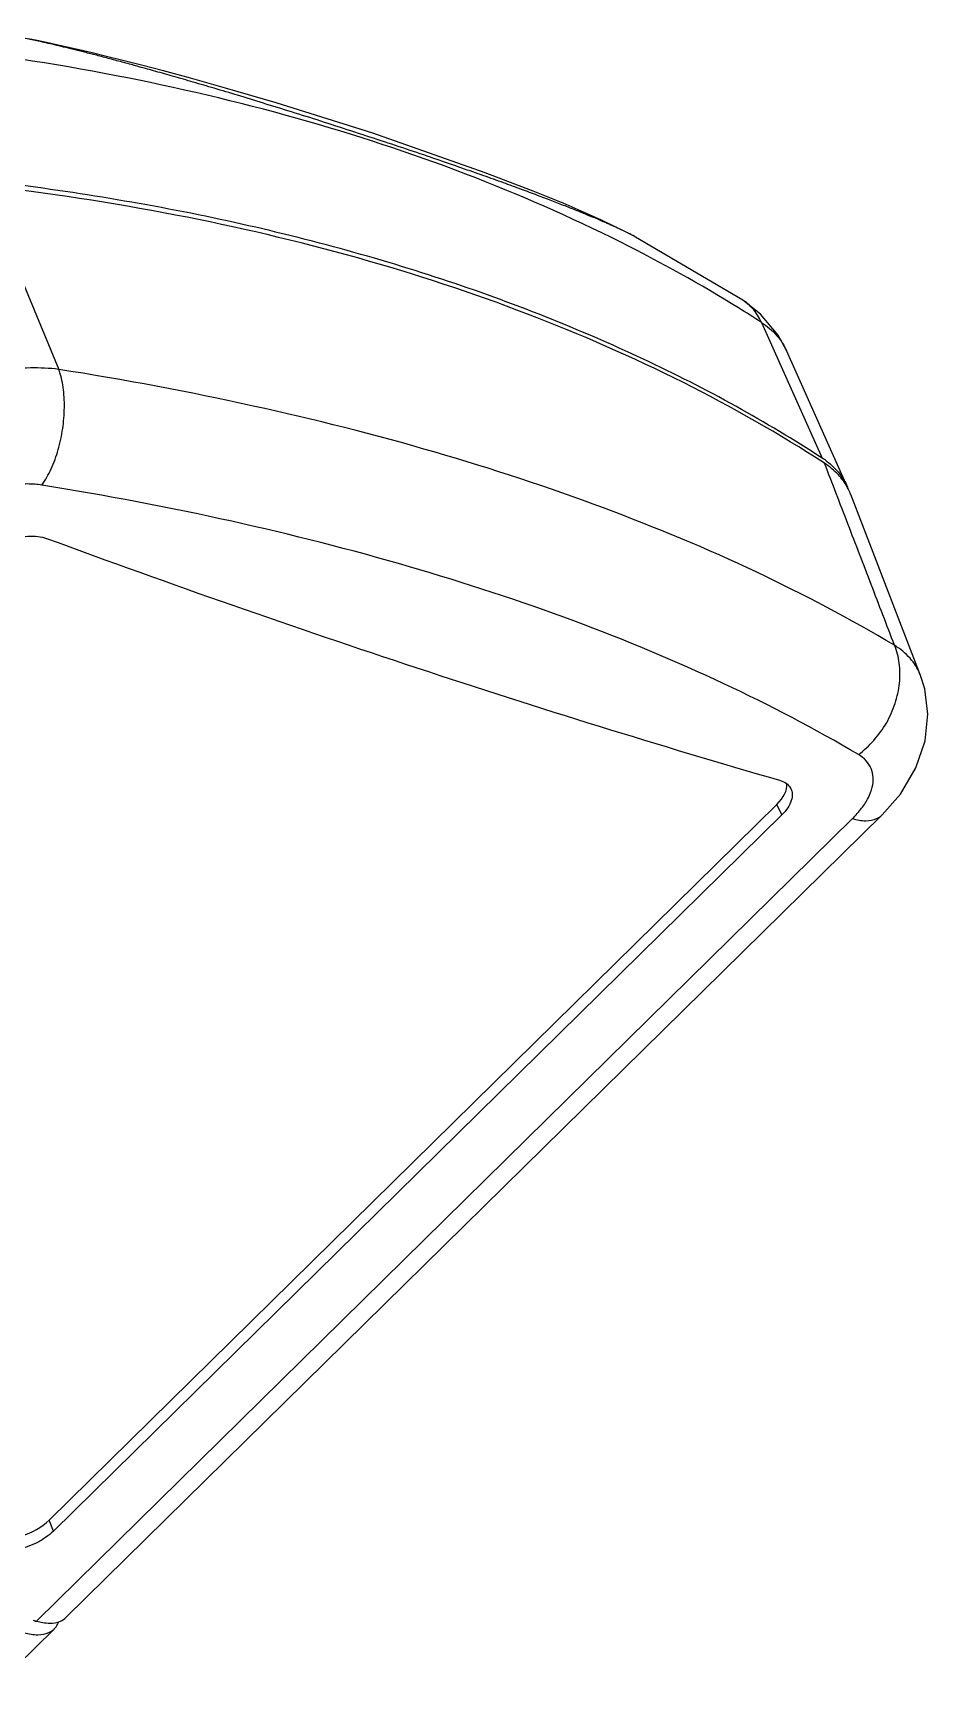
# Model space of a CAD drawing. Header units: millimetres. Extents: x 1786 to 2940, y -3417 to -1928.
# Drawn here: x 1979.3 to 2043.3, y -3250 to -3131.4 of the extents above; entities that cross this region are included whole.
import ezdxf

# ---------------------------------------------------------------- set-up
doc = ezdxf.new("R2010")
doc.units = ezdxf.units.MM

# ---------------------------------------------------------------- blocks, each defined once
blk = doc.blocks.new('*u5')
at = {"color": 7, "linetype": 'Continuous'}
for p, q in [((-36.27, 31.88, 0), (-40.77, 27.45, 0)), ((-41.61, 26.62, 0), (-99.99, -30.79, 0)), ((-39.5, 26.89, 0), (-97.88, -30.53, 0)), ((-39.27, 26.82, 0), (-39.32, 26.84, 0)), ((-92.83, -30.81, 0), (-40.72, 20.44, 0)), ((-40.72, 20.44, 0), (-40.41, 19.67, 0)), ((-40.41, 19.67, 0), (-92.47, -31.54, 0)), ((-92.83, -30.81, 0), (-92.47, -31.54, 0)), ((-102.74, -40.78, 0), (-97.75, -53.73, 0)), ((-97.5, -54.3, 0), (-93.15, -64.03, 0)), ((-91.36, -66.03, 0), (-95.71, -56.32, 0)), ((-35.65, -75.83, 0), (-41.1, -62.67, 0)), ((-93.15, -64.02, 0), (-92.56, -65.11, 0)), ((-90.04, -67.62, 0), (-90.03, -67.62, 0)), ((-90.03, -67.62, 0), (-82.36, -72.14, 0))]:
    blk.add_line(p, q, dxfattribs=at)
at = {"color": 7, "linetype": 'Continuous', "elevation": 0}
for points in [[(-99.99, -30.79), (-101.3, -32.29), (-102.41, -34.16), (-103.07, -36.09), (-103.26, -38), (-103.04, -39.81), (-102.73, -40.78)], [(-92.56, -65.11), (-91.3, -66.62), (-90.04, -67.62)], [(-82.36, -72.14), (-82.22, -72.22), (-81.6, -72.53), (-80.81, -72.92), (-79.87, -73.37), (-78.69, -73.89), (-77.17, -74.55), (-75.04, -75.42), (-71.6, -76.74), (-63.56, -79.56), (-56.65, -81.74), (-53.02, -82.8), (-50.51, -83.5), (-48.58, -84.02), (-47.01, -84.43), (-45.67, -84.77), (-44.51, -85.06), (-43.48, -85.31), (-42.56, -85.53), (-41.71, -85.72), (-40.94, -85.9), (-40.22, -86.05), (-39.55, -86.19), (-38.92, -86.32)]]:
    blk.add_lwpolyline(points, dxfattribs=at)
at = {"color": 7, "linetype": 'Continuous'}
for centre, radius, start, end in [((-41.51, 19.63, 0), 7.54, 74.05, 74.5128), ((-41.47, 19.76, 0), 7.4, 73.5731, 74.0552), ((-40.94, 21.55, 0), 5.53, 73.0284, 73.6468), ((-93.85, -52.23, 0), 4.17, 201.0174, 206.9767), ((-93.86, -52.23, 0), 4.16, 206.995, 209.5883), ((-93.63, -52.57, 0), 4.24, 201.9983, 204.1747), ((-92.61, -51.54, 0), 5.7, 233.3103, 237.0334), ((-37.04, 17.93, 0), 100, 237.0952, 238.2088)]:
    blk.add_arc(centre, radius, start, end, dxfattribs=at)
for centre, major_axis, ratio, start_param, end_param in [((-38.29, 18.96, 0), (2.77, 1.15), 0.590854, 0.598958, 2.168536), ((-90.34, -32.24, 0), (2.77, 1.15), 0.589516, 8.453858, 9.219086), ((202.39, -627.38, 0), (-584.5, 561.15), 0.434124, -0.782719, -0.691226)]:
    blk.add_ellipse(centre, major_axis=major_axis, ratio=ratio, start_param=start_param, end_param=end_param, dxfattribs=at)
for points, start_tangent, end_tangent in [([(-40.76, 27.45, 0), (-40.91, 27.29, 0), (-41.09, 26.93, 0)], (-0.717978, -0.696066), (-0.329132, -0.944284)), ([(-38.66, 27.72, 0), (-39.61, 27.86, 0), (-40.38, 27.71, 0), (-40.76, 27.45, 0)], (-0.963699, 0.266991), (-0.717978, -0.696066)), ([(-39.5, 26.89, 0), (-40.45, 27.03, 0), (-41.22, 26.89, 0), (-41.61, 26.62, 0)], (-0.963699, 0.266991), (-0.717978, -0.696066)), ([(-40.72, 20.44, 0), (-40.16, 20.9, 0), (-39.49, 21.3, 0), (-38.77, 21.59, 0), (-38.04, 21.77, 0), (-37.34, 21.81, 0), (-36.74, 21.72, 0)], (0.712957, 0.701208), (0.961502, -0.274798)), ([(-97.88, -30.53, 0), (-98.84, -30.38, 0), (-99.6, -30.53, 0), (-99.99, -30.79, 0)], (-0.963699, 0.266991), (-0.717978, -0.696066)), ([(-97.88, -30.53, 0), (-98.53, -31.27, 0), (-99.01, -32.03, 0), (-99.29, -32.77, 0), (-99.35, -33.48, 0), (-99.2, -34.12, 0), (-98.85, -34.67, 0), (-98.3, -35.11, 0)], (-0.712884, -0.701282), (0.860452, -0.509532)), ([(-93.47, -32.66, 0), (-93.57, -32.3, 0), (-93.5, -31.82, 0), (-93.25, -31.31, 0), (-92.83, -30.81, 0)], (-0.434338, 0.90075), (0.712957, 0.701208)), ([(-92.66, -33.27, 0), (-93.13, -33.06, 0), (-93.44, -32.72, 0), (-93.47, -32.66, 0)], (-0.960552, 0.2781), (-0.434338, 0.90075)), ([(-98.3, -35.11, 0), (-99.4, -36.13, 0), (-100.3, -37.37, 0), (-100.92, -38.77, 0), (-101.24, -40.23, 0), (-101.22, -41.65, 0), (-100.88, -42.93, 0)], (-0.802599, -0.596519), (0.386952, -0.9221)), ([(-98.3, -35.11, 0), (-88.68, -40.18, 0), (-77.95, -44.67, 0), (-66.19, -48.55, 0), (-53.47, -51.8, 0), (-39.89, -54.39, 0)], (0.860555, -0.509358), (0.987334, -0.158658)), ([(-102.73, -40.78, 0), (-102.7, -40.86, 0), (-101.99, -42, 0), (-100.88, -42.93, 0)], (0.360099, -0.932914), (0.846717, -0.532044)), ([(-100.88, -42.93, 0), (-99.22, -47.27, 0), (-97.55, -51.61, 0), (-95.88, -55.95, 0)], (0.358885, -0.933382), (0.358905, -0.933374)), ([(-100.88, -42.93, 0), (-91.04, -48.15, 0), (-80.06, -52.76, 0), (-68.03, -56.74, 0), (-55.01, -60.05, 0), (-41.1, -62.67, 0)], (0.858865, -0.512202), (0.987735, -0.15614)), ([(-36.16, -49.51, 0), (-36.73, -49.96, 0), (-37.41, -50.34, 0), (-38.14, -50.6, 0), (-38.89, -50.73, 0), (-39.61, -50.72, 0), (-40.23, -50.58, 0)], (-0.712957, -0.701208), (-0.938173, 0.346167)), ([(-39.89, -54.39, 0), (-38.86, -54.47, 0), (-37.76, -54.4, 0), (-36.63, -54.18, 0), (-35.53, -53.82, 0), (-34.48, -53.33, 0), (-33.53, -52.73, 0), (-32.71, -52.04, 0)], (0.987354, -0.158534), (0.713039, 0.701124)), ([(-96.02, -56.11, 0), (-96.97, -55.18, 0), (-97.5, -54.3, 0)], (-0.801706, 0.597718), (-0.409492, 0.912314)), ([(-97.48, -54.29, 0), (-96.87, -55.12, 0), (-95.88, -55.95, 0)], (0.49369, -0.869638), (0.838811, -0.544423)), ([(-39.89, -54.39, 0), (-40.55, -55.55, 0), (-41.06, -56.93, 0), (-41.38, -58.43, 0), (-41.5, -59.95, 0), (-41.41, -61.39, 0), (-41.1, -62.67, 0)], (-0.574602, -0.818433), (0.327463, -0.944864)), ([(-95.88, -55.95, 0), (-85.78, -61.72, 0), (-74.62, -66.63, 0), (-62.49, -70.64, 0), (-49.46, -73.71, 0), (-35.65, -75.83, 0)], (0.838811, -0.544423), (0.993405, -0.114655)), ([(-95.71, -56.32, 0), (-89.53, -60.03, 0), (-82.92, -63.4, 0), (-75.91, -66.43, 0), (-68.51, -69.12, 0), (-60.75, -71.44, 0), (-52.64, -73.4, 0), (-44.22, -74.98, 0), (-35.7, -76.17, 0)], (0.838838, -0.544381), (0.993283, -0.115714)), ([(-41.1, -62.67, 0), (-39.07, -62.77, 0), (-36.91, -62.58, 0), (-34.69, -62.1, 0), (-32.49, -61.34, 0), (-30.41, -60.33, 0), (-28.52, -59.12, 0), (-26.88, -57.75, 0)], (0.991396, -0.130899), (0.71721, 0.696857)), ([(-91.36, -66.03, 0), (-92.47, -65.08, 0), (-93.15, -64.03, 0)], (-0.842063, 0.539379), (-0.408945, 0.912559)), ([(-91.36, -66.03, 0), (-90.71, -67.04, 0), (-90.04, -67.62, 0)], (0.402602, -0.915375), (0.838496, -0.544908)), ([(-89.72, -67.07, 0), (-81.31, -71.76, 0), (-70.22, -76.64, 0), (-58.16, -80.62, 0), (-45.21, -83.68, 0), (-31.49, -85.79, 0)], (0.849954, -0.526857), (0.993305, -0.115518)), ([(-82.36, -72.14, 0), (-82.26, -72.2, 0), (-81.95, -72.36, 0), (-81.59, -72.53, 0), (-81.18, -72.73, 0), (-80.72, -72.94, 0), (-80.2, -73.17, 0), (-79.6, -73.43, 0), (-78.93, -73.71, 0), (-78.17, -74.02, 0), (-77.32, -74.36, 0), (-76.38, -74.72, 0), (-75.34, -75.12, 0), (-74.19, -75.55, 0), (-72.91, -76.02, 0), (-71.5, -76.52, 0), (-69.93, -77.07, 0), (-68.17, -77.68, 0), (-66.23, -78.34, 0), (-64.15, -79.03, 0), (-62, -79.73, 0), (-59.84, -80.43, 0), (-57.74, -81.09, 0), (-55.74, -81.71, 0), (-53.89, -82.28, 0), (-52.22, -82.78, 0), (-50.71, -83.22, 0), (-49.31, -83.63, 0), (-48.03, -83.99, 0), (-46.85, -84.32, 0), (-45.76, -84.62, 0), (-44.75, -84.89, 0), (-43.81, -85.14, 0), (-42.94, -85.36, 0), (-42.15, -85.56, 0), (-41.44, -85.73, 0), (-40.79, -85.89, 0), (-40.2, -86.03, 0), (-39.66, -86.15, 0), (-39.17, -86.25, 0), (-38.73, -86.35, 0), (-38.33, -86.43, 0), (-37.95, -86.5, 0), (-37.61, -86.57, 0), (-37.29, -86.63, 0), (-36.99, -86.68, 0), (-36.72, -86.72, 0), (-36.7, -86.72, 0)], (0.881846, -0.471538), (0.988034, -0.154238))]:
    blk.add_spline(points, degree=3, dxfattribs=dict(at, start_tangent=start_tangent, end_tangent=end_tangent))

msp = doc.modelspace()

# ---------------------------------------------------------------- block references
at = {"rotation": 180}
msp.add_blockref('*u5', (1939.99, -3218.17, 0), dxfattribs=at)

doc.saveas('drawing.dxf')
